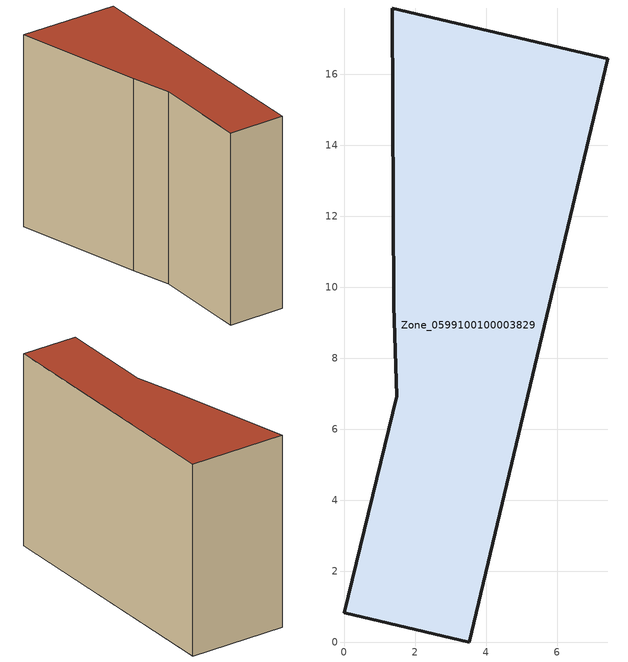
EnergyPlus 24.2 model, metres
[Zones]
Zone_0599100100003829
 floor ground (C_G): 1.48,6.92 1.4,9.49 1.36,17.87 7.43,16.43 3.52,0 0,0.82 z0
 wall outside (C_F): 1.4,9.49 1.48,6.92 0,0.82 3.52,0 7.43,16.43 1.36,17.87 1.4,9.49 z0:12.31
 roof outside (C_R): 3.52,0 7.43,16.43 1.36,17.87 1.4,9.49 1.48,6.92 0,0.82 z12.31
[BUILDING]
Pand.0599100100003829: North Axis=0; Terrain=City; Loads Convergence Tolerance Value=0.04; Temperature Convergence Tolerance Value=0.4; Solar Distribution=FullExterior; Maximum Number of Warmup Days=25; Minimum Number of Warmup Days=1
[Site:Location]
Rotterdam.The.Hague.AP_ZH_NLD Design_Conditions: Latitude=51.96; Longitude=4.45; Time Zone=1; Elevation=-4.5
[SITE:GROUNDTEMPERATURE:BUILDINGSURFACE]
18, 18, 18, 18, 18, 18, 18, 18, 18, 18, 18, 18
[MATERIAL] Thermal Absorptance=0.9; Solar Absorptance=0.7; Visible Absorptance=0.7
Name | Roughness | Thickness | Conductivity | Density | Specific Heat
G.TC.2006-2014 | MediumSmooth | 0.15 | 0.06 | 540 | 1210
F.TC.2006-2014 | Rough | 0.3 | 0.12 | 1920 | 840
R.TC.2006-2014 | MediumRough | 0.2 | 0.08 | 1500 | 1000
[CONSTRUCTION]
C_G: G.TC.2006-2014
C_F: F.TC.2006-2014
C_R: R.TC.2006-2014
[ZONE]
Zone_0599100100003829: Type=1; Multiplier=1; Ceiling Height=Autocalculate; Volume=Autocalculate; Floor Area=autocalculate; Part of Total Floor Area=Yes
[ZONEINFILTRATION:DESIGNFLOWRATE]
Infil_Zone_0599100100003829: Zone or ZoneList or Space or SpaceList=Zone_0599100100003829; Schedule=AlwaysOn; Design Flow Rate Calculation Method=Flow/Area; Flow Rate per Floor Area=0.0015; Constant Term Coefficient=1; Temperature Term Coefficient=0; Velocity Term Coefficient=0; Velocity Squared Term Coefficient=0
[HVACTEMPLATE:ZONE:IDEALLOADSAIRSYSTEM]
Zone_0599100100003829: Maximum Heating Supply Air Temperature=50; Minimum Cooling Supply Air Temperature=13; Maximum Heating Supply Air Humidity Ratio=0.0156; Minimum Cooling Supply Air Humidity Ratio=0.0077; Heating Limit=NoLimit; Cooling Limit=NoLimit; Dehumidification Control Type=ConstantSensibleHeatRatio; Cooling Sensible Heat Ratio=0.7; Dehumidification Setpoint=60; Humidification Control Type=None; Humidification Setpoint=30; Outdoor Air Method=None; Outdoor Air Flow Rate per Person=0.00944; Outdoor Air Flow Rate per Zone Floor Area=0; Outdoor Air Flow Rate per Zone=0; Demand Controlled Ventilation Type=None; Outdoor Air Economizer Type=NoEconomizer; Heat Recovery Type=None; Sensible Heat Recovery Effectiveness=0.7; Latent Heat Recovery Effectiveness=0.65
[ZONECONTROL:THERMOSTAT]
ThermostatControl_Zone_0599100100003829: Zone or ZoneList=Zone_0599100100003829; Control Type Schedule=DualSetpointControlType; Control 1=Thermostat_Zone_0599100100003829; Temperature Difference Between Cutout And Setpoint=0
[THERMOSTATSETPOINT:DUALSETPOINT]
Thermostat_Zone_0599100100003829: Heating Setpoint Temperature Schedule=HeatingSetpoint_Zone_0599100100003829; Cooling Setpoint Temperature Schedule=CoolingSetpoint_Zone_0599100100003829
[SCHEDULE:COMPACT]
HeatingSetpoint_Zone_0599100100003829: Through: 12/31, For: AllDays, Until: 24:00, 21
CoolingSetpoint_Zone_0599100100003829: Through: 12/31, For: AllDays, Until: 24:00, 24
DualSetpointControlType: Through: 12/31, For: AllDays, Until: 24:00, 4
AlwaysOn: Through: 12/31, For: AllDays, Until: 24:00, 1
